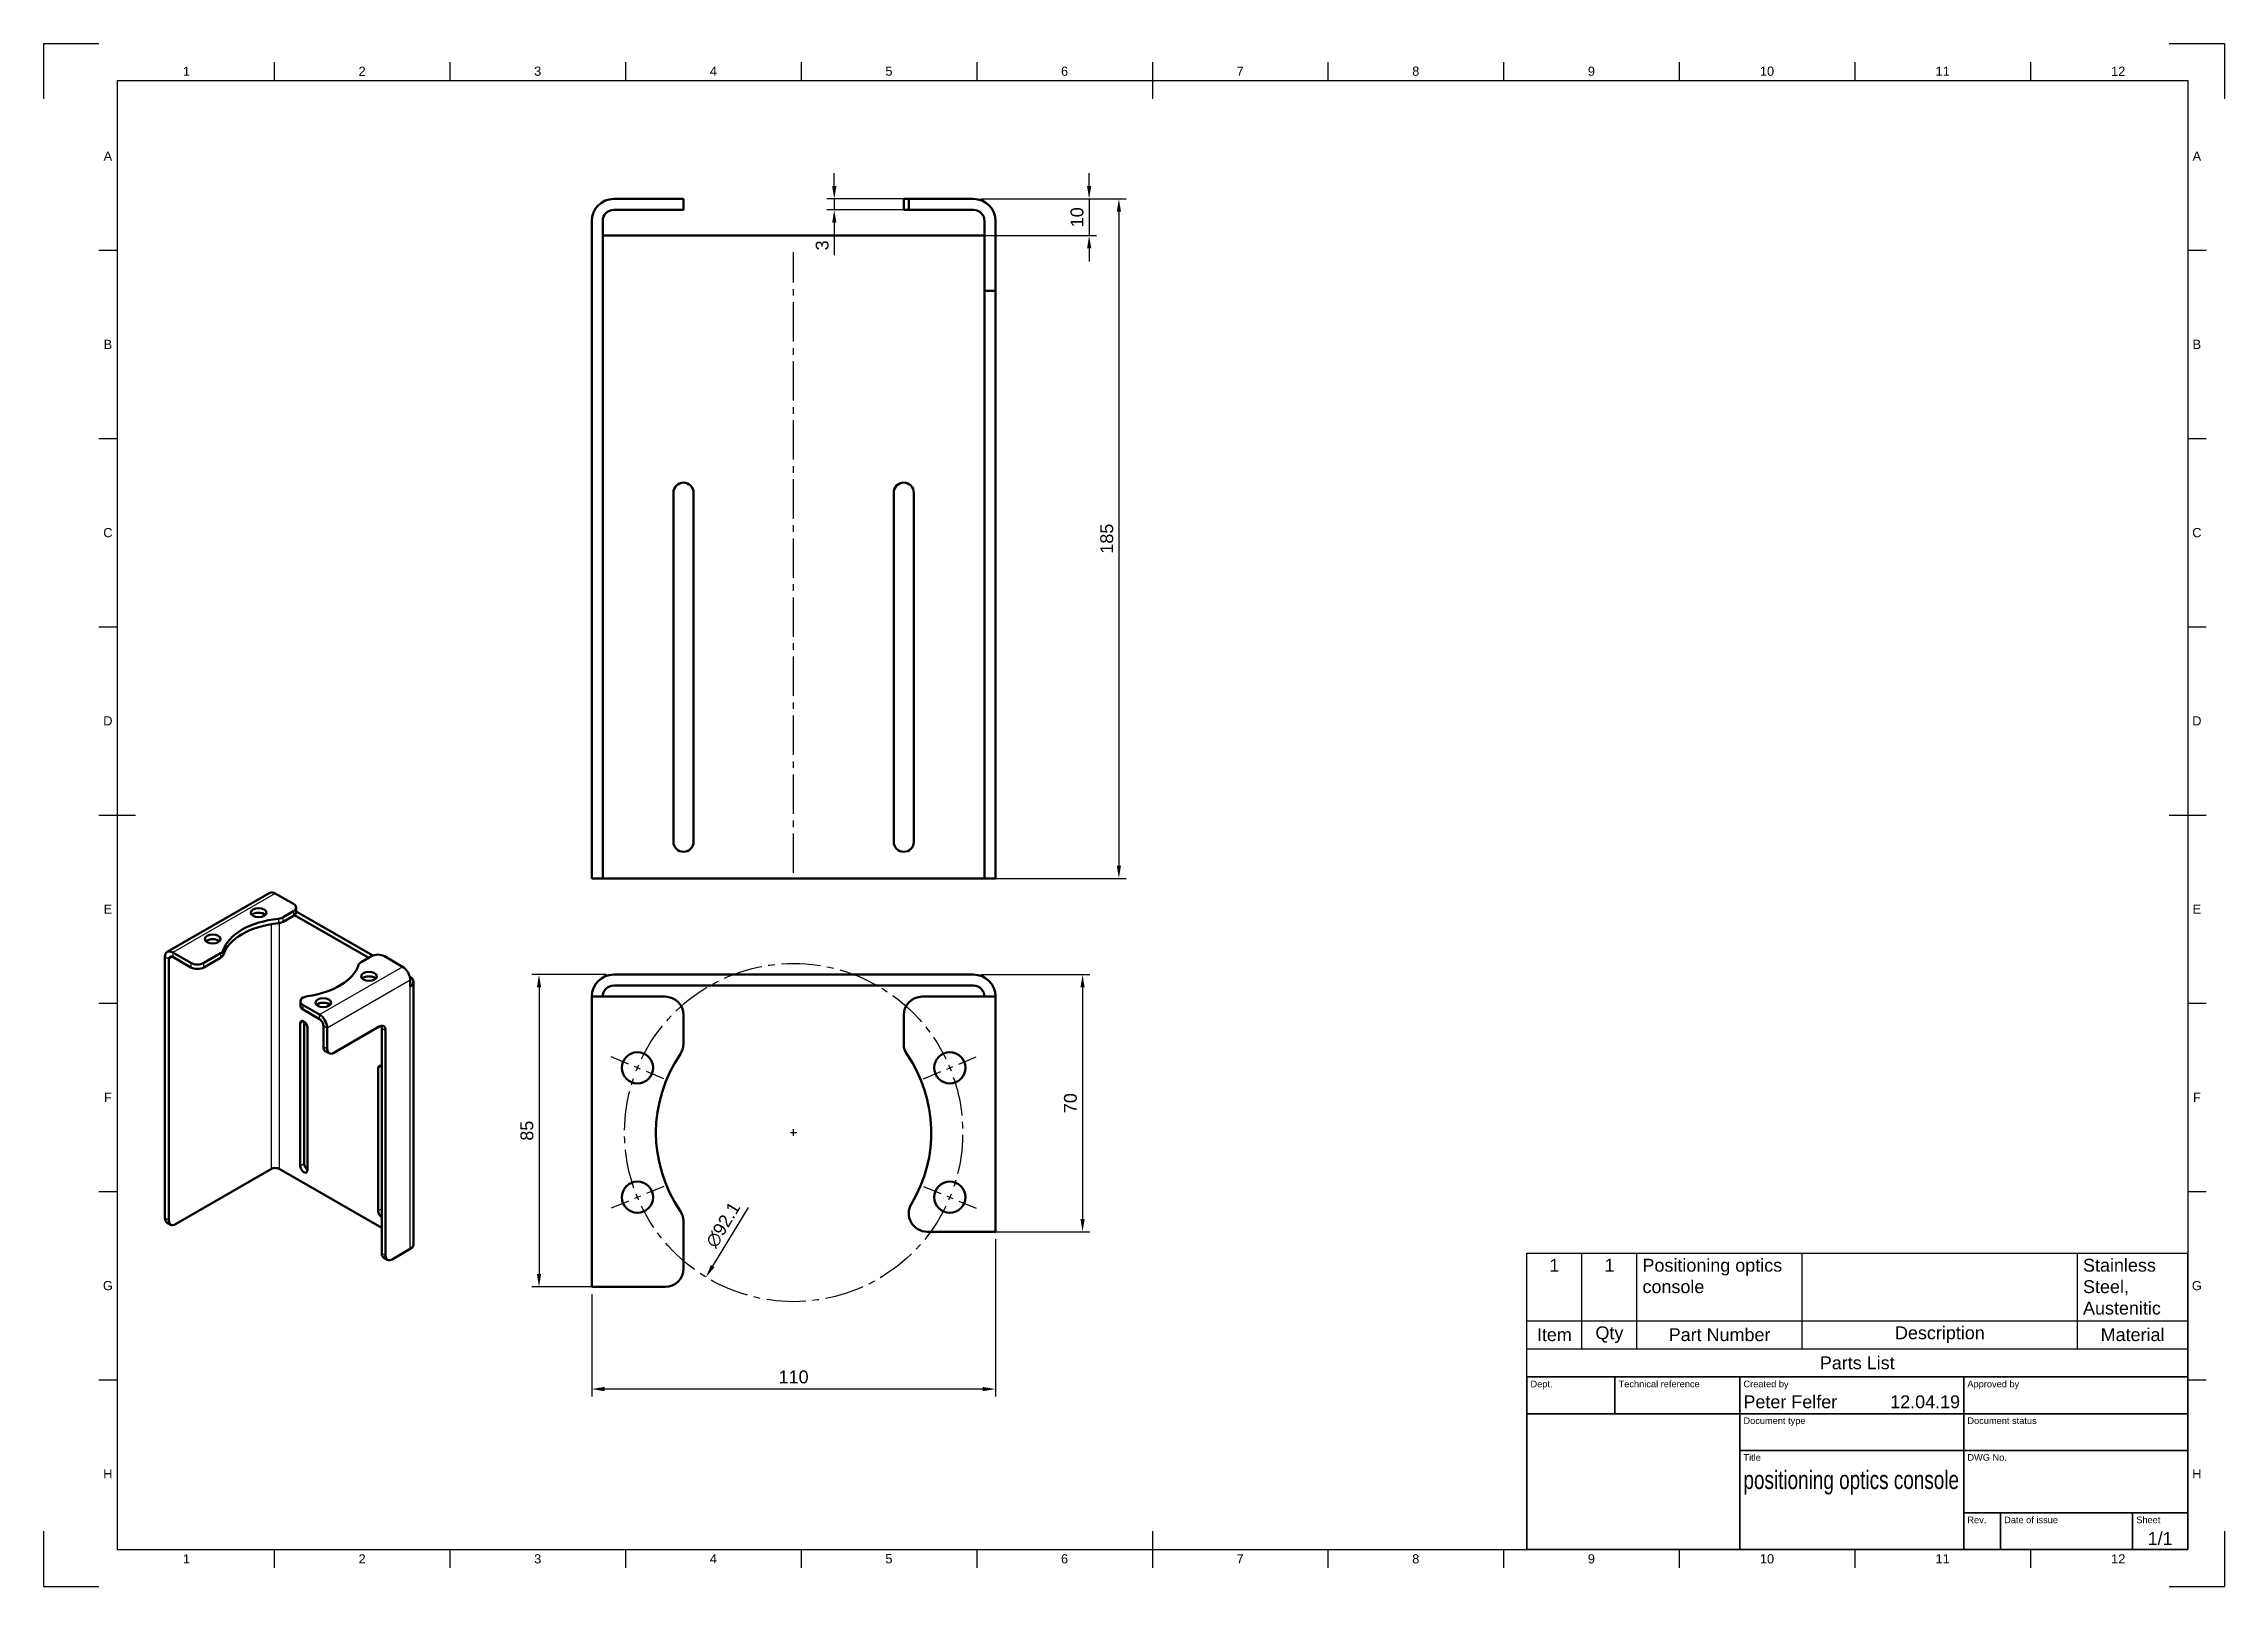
# Model space of a CAD drawing. Header units: millimetres. Extents: x 0 to 594, y 0 to 420.
import ezdxf
from ezdxf.enums import TextEntityAlignment as Align

# ---------------------------------------------------------------- set-up
doc = ezdxf.new("R2010")
doc.units = ezdxf.units.MM
doc.header["$LTSCALE"] = 0.75
doc.linetypes.add('CENTER2', pattern=[28.575, 19.05, -3.175, 3.175, -3.175])
for name, color, linetype, lineweight in [('Border', 7, 'Continuous', 25), ('FD_Dimensions', 7, 'Continuous', 25), ('Parts Lists', 7, 'Continuous', 25), ('Smart Centers', 7, 'CENTER2', 25), ('TitleBlock', 7, 'Continuous', 35), ('Visible', 7, 'Continuous', 50), ('Visible Narrow', 7, 'Continuous', 25)]:
    doc.layers.add(name, color=color, linetype=linetype, lineweight=lineweight)
doc.styles.add('FusionTitle', font='')
doc.styles.get("Standard").update_dxf_attribs({"font": 'arial.ttf'})
doc.styles.get('FusionTitle').set_extended_font_data('Arial Unicode MS')
doc.dimstyles.new('Dim-ISO-25', dxfattribs={"dimtxt": 3.5, "dimasz": 3.5, "dimexe": 2, "dimexo": 2, "dimgap": 1.5, "dimtad": 1, "dimzin": 12, "dimdsep": 46, "dimtxsty": 'Standard', "dimcen": 0, "dimazin": 3, "dimtp": 0.1, "dimtm": 0.1, "dimtfac": 0.714, "dimtmove": 0, "dimatfit": 3, "dimfxl": 1, "dimtzin": 12, "dimarcsym": 0})

# ---------------------------------------------------------------- blocks, each defined once
blk = doc.blocks.new('ISO_A2_SHEET')
at = {"layer": 'Border'}
for p, q in [((0, 420), (15, 420)), ((0, 420), (0, 405)), ((579, 420), (594, 420)), ((594, 420), (594, 405)), ((20, 410), (584, 410)), ((20, 410), (20, 10)), ((62.8335, 415), (62.8335, 410)), ((110.6668, 415), (110.6668, 410)), ((158.5001, 415), (158.5001, 410)), ((206.3334, 415), (206.3334, 410)), ((254.1667, 415), (254.1667, 410)), ((302, 415), (302, 405)), ((349.8333, 415), (349.8333, 410)), ((397.6666, 415), (397.6666, 410)), ((445.4999, 415), (445.4999, 410)), ((493.3332, 415), (493.3332, 410)), ((541.1665, 415), (541.1665, 410)), ((584, 410), (584, 10)), ((15, 363.75), (20, 363.75)), ((584, 363.75), (589, 363.75)), ((15, 312.5), (20, 312.5)), ((584, 312.5), (589, 312.5)), ((15, 261.25), (20, 261.25)), ((584, 261.25), (589, 261.25)), ((15, 210), (25, 210)), ((579, 210), (589, 210)), ((15, 158.75), (20, 158.75)), ((584, 158.75), (589, 158.75)), ((15, 107.5), (20, 107.5)), ((584, 107.5), (589, 107.5)), ((15, 56.25), (20, 56.25)), ((584, 56.25), (589, 56.25)), ((0, 15), (0, 0)), ((302, 15), (302, 5)), ((594, 15), (594, 0)), ((20, 10), (584, 10)), ((62.8335, 10), (62.8335, 5)), ((110.6668, 10), (110.6668, 5)), ((158.5001, 10), (158.5001, 5)), ((206.3334, 10), (206.3334, 5)), ((254.1667, 10), (254.1667, 5)), ((349.8333, 10), (349.8333, 5)), ((397.6666, 10), (397.6666, 5)), ((445.4999, 10), (445.4999, 5)), ((493.3332, 10), (493.3332, 5)), ((541.1665, 10), (541.1665, 5)), ((0, 0), (15, 0)), ((579, 0), (594, 0))]:
    blk.add_line(p, q, dxfattribs=at)
at = {"layer": 'Border', "style": 'FusionTitle'}
for s, p in [('1', (38.91685, 412.5)), ('2', (86.75015, 412.5)), ('3', (134.58345, 412.5)), ('4', (182.41675, 412.5)), ('5', (230.25005, 412.5)), ('6', (278.08335, 412.5)), ('7', (325.91665, 412.5)), ('8', (373.74995, 412.5)), ('9', (421.58325, 412.5)), ('10', (469.41655, 412.5)), ('11', (517.24985, 412.5)), ('12', (565.08315, 412.5)), ('A', (17.5, 389.375)), ('A', (586.5, 389.375)), ('B', (17.5, 338.125)), ('B', (586.5, 338.125)), ('C', (17.5, 286.875)), ('C', (586.5, 286.875)), ('D', (17.5, 235.625)), ('D', (586.5, 235.625)), ('E', (17.5, 184.375)), ('E', (586.5, 184.375)), ('F', (17.5, 133.125)), ('F', (586.5, 133.125)), ('G', (17.5, 81.875)), ('G', (586.5, 81.875)), ('H', (17.5, 30.625)), ('H', (586.5, 30.625)), ('1', (38.91685, 7.5)), ('2', (86.75015, 7.5)), ('3', (134.58345, 7.5)), ('4', (182.41675, 7.5)), ('5', (230.25005, 7.5)), ('6', (278.08335, 7.5)), ('7', (325.91665, 7.5)), ('8', (373.74995, 7.5)), ('9', (421.58325, 7.5)), ('10', (469.41655, 7.5)), ('11', (517.24985, 7.5)), ('12', (565.08315, 7.5))]:
    blk.add_text(s, height=2.5, dxfattribs=at).set_placement(p, align=Align.MIDDLE)
blk = doc.blocks.new('ISO_TITLEBLOCK')
at = {"layer": 'TitleBlock'}
for p, q in [((0, 47), (-180, 47)), ((-180, 47), (-180, 0)), ((-156, 37), (-156, 47)), ((-122, 0), (-122, 47)), ((-61, 0), (-61, 47)), ((0, 0), (0, 47)), ((-180, 37), (0, 37)), ((-122, 27), (0, 27)), ((-61, 10), (0, 10)), ((-51, 0), (-51, 10)), ((-15, 0), (-15, 10)), ((-180, 0), (0, 0))]:
    blk.add_line(p, q, dxfattribs=at)
at = {"layer": 'TitleBlock', "style": 'FusionTitle'}
for s, p in [('Dept.', (-179, 46)), ('Technical reference', (-155, 46)), ('Created by', (-121, 46)), ('Approved by', (-60, 46)), ('Document type', (-121, 36)), ('Document status', (-60, 36)), ('Title', (-121, 26)), ('DWG No.', (-60, 26)), ('Rev.', (-60, 9)), ('Date of issue', (-50, 9)), ('Sheet', (-14, 9))]:
    blk.add_text(s, height=1.8, dxfattribs=at).set_placement(p, align=Align.TOP_LEFT)
for tag, p, height in [('DEPT', (-179, 38.5), 3.5), ('TECHNICAL_REFERENCE', (-155, 38.5), 3.5), ('CREATED_BY', (-121, 38.5), 3.5), ('APPROVED_BY', (-60, 38.5), 3.5), ('DOCUMENT_TYPE', (-121, 28.5), 3.5), ('DOCUMENT_STATUS', (-60, 28.5), 3.5), ('TITLE_1', (-121, 16.5), 5), ('TITLE_2', (-121, 9), 5), ('TITLE_3', (-121, 1.5), 5), ('DATE_OF_ISSUE', (-50, 1.5), 3.5)]:
    blk.add_attdef(tag, p, '', height=height, dxfattribs=at)
for tag, p in [('CREATED_DATE', (-62, 38.5)), ('APPROVED_DATE', (-1, 38.5))]:
    blk.add_attdef(tag, text='', height=3.5, dxfattribs=at).set_placement(p, align=Align.RIGHT)
for tag, height, p in [('DRAWING_NUMBER', 5, (-30.5, 16.6)), ('REV', 3.5, (-56, 3.1)), ('SHEET', 3.5, (-7.5, 3.1))]:
    blk.add_attdef(tag, text='', height=height, dxfattribs=at).set_placement(p, align=Align.MIDDLE)
blk = doc.blocks.new('*U6')
at = {"layer": 'Smart Centers', "color": 0, "ltscale": 0.75, "transparency": 16777216}
blk.add_line((0, -84.5), (0, 84.5), dxfattribs=at)
blk = doc.blocks.new('*D21')
at = {"layer": 'Defpoints', "color": 0, "transparency": 16777216}
for p in [(253.288306, 377.728781), (253.288306, 367.728781), (284.782664, 367.728781)]:
    blk.add_point(p, dxfattribs=at)
at = {"layer": 'FD_Dimensions', "lineweight": -2, "transparency": 16777216}
for p, q in [((284.782664, 381.228781), (284.782664, 384.728781)), ((255.288306, 377.728781), (286.782664, 377.728781)), ((284.782664, 377.728781), (284.782664, 367.728781)), ((255.288306, 367.728781), (286.782664, 367.728781)), ((284.782664, 364.228781), (284.782664, 360.728781))]:
    blk.add_line(p, q, dxfattribs=at)
at = {"layer": 'FD_Dimensions', "transparency": 16777216}
for points in [[(284.199331, 381.228781), (285.365998, 381.228781), (284.782664, 377.728781)], [(284.199331, 364.228781), (285.365998, 364.228781), (284.782664, 367.728781)]]:
    blk.add_solid(points, dxfattribs=at)
at = {"layer": 'FD_Dimensions', "color": 0, "transparency": 16777216, "insert": (281.495659, 372.728781), "char_height": 3.5, "attachment_point": 5, "rotation": 90}
blk.add_mtext('10', dxfattribs=at)
blk = doc.blocks.new('*D22')
at = {"layer": 'Defpoints', "color": 0, "transparency": 16777216}
for p in [(253.288306, 377.728781), (253.288306, 192.728781), (292.886286, 192.728781)]:
    blk.add_point(p, dxfattribs=at)
at = {"layer": 'FD_Dimensions', "lineweight": -2, "transparency": 16777216}
for p, q in [((255.288306, 377.728781), (294.886286, 377.728781)), ((292.886286, 374.228781), (292.886286, 196.228781)), ((255.288306, 192.728781), (294.886286, 192.728781))]:
    blk.add_line(p, q, dxfattribs=at)
at = {"layer": 'FD_Dimensions', "transparency": 16777216}
for points in [[(292.302952, 374.228781), (293.469619, 374.228781), (292.886286, 377.728781)], [(292.302952, 196.228781), (293.469619, 196.228781), (292.886286, 192.728781)]]:
    blk.add_solid(points, dxfattribs=at)
at = {"layer": 'FD_Dimensions', "color": 0, "transparency": 16777216, "insert": (289.59928, 285.228781), "char_height": 3.5, "attachment_point": 5, "rotation": 90}
blk.add_mtext('185', dxfattribs=at)
blk = doc.blocks.new('*D23')
at = {"layer": 'Defpoints', "color": 0, "transparency": 16777216}
for p in [(259.288306, 96.552606), (149.288306, 81.552606), (149.288306, 53.712901)]:
    blk.add_point(p, dxfattribs=at)
at = {"layer": 'FD_Dimensions', "lineweight": -2, "transparency": 16777216}
for p, q in [((259.288306, 94.552606), (259.288306, 51.712901)), ((149.288306, 79.552606), (149.288306, 51.712901)), ((255.788306, 53.712901), (152.788306, 53.712901))]:
    blk.add_line(p, q, dxfattribs=at)
at = {"layer": 'FD_Dimensions', "transparency": 16777216}
for points in [[(152.788306, 54.296235), (152.788306, 53.129568), (149.288306, 53.712901)], [(255.788306, 54.296235), (255.788306, 53.129568), (259.288306, 53.712901)]]:
    blk.add_solid(points, dxfattribs=at)
at = {"layer": 'FD_Dimensions', "color": 0, "transparency": 16777216, "insert": (204.288306, 56.999907), "char_height": 3.5, "attachment_point": 5}
blk.add_mtext('110', dxfattribs=at)
blk = doc.blocks.new('*D24')
at = {"layer": 'Defpoints', "color": 0, "transparency": 16777216}
for p in [(253.288306, 166.552606), (253.288306, 96.552606), (282.986791, 96.552606)]:
    blk.add_point(p, dxfattribs=at)
at = {"layer": 'FD_Dimensions', "lineweight": -2, "transparency": 16777216}
for p, q in [((255.288306, 166.552606), (284.986791, 166.552606)), ((282.986791, 163.052606), (282.986791, 100.052606)), ((255.288306, 96.552606), (284.986791, 96.552606))]:
    blk.add_line(p, q, dxfattribs=at)
at = {"layer": 'FD_Dimensions', "transparency": 16777216}
for points in [[(282.403457, 163.052606), (283.570124, 163.052606), (282.986791, 166.552606)], [(282.403457, 100.052606), (283.570124, 100.052606), (282.986791, 96.552606)]]:
    blk.add_solid(points, dxfattribs=at)
at = {"layer": 'FD_Dimensions', "color": 0, "transparency": 16777216, "insert": (279.699785, 131.552606), "char_height": 3.5, "attachment_point": 5, "rotation": 90}
blk.add_mtext('70', dxfattribs=at)
blk = doc.blocks.new('*D25')
at = {"layer": 'Defpoints', "color": 0, "transparency": 16777216}
for p in [(155.288306, 166.552606), (134.937309, 81.552606), (155.288306, 81.552606)]:
    blk.add_point(p, dxfattribs=at)
at = {"layer": 'FD_Dimensions', "lineweight": -2, "transparency": 16777216}
for p, q in [((153.288306, 166.552606), (132.937309, 166.552606)), ((134.937309, 163.052606), (134.937309, 85.052606)), ((153.288306, 81.552606), (132.937309, 81.552606))]:
    blk.add_line(p, q, dxfattribs=at)
at = {"layer": 'FD_Dimensions', "transparency": 16777216}
for points in [[(134.353975, 163.052606), (135.520642, 163.052606), (134.937309, 166.552606)], [(134.353975, 85.052606), (135.520642, 85.052606), (134.937309, 81.552606)]]:
    blk.add_solid(points, dxfattribs=at)
at = {"layer": 'FD_Dimensions', "color": 0, "transparency": 16777216, "insert": (131.650303, 124.052606), "char_height": 3.5, "attachment_point": 5, "rotation": 90}
blk.add_mtext('85', dxfattribs=at)
blk = doc.blocks.new('*U12')
at = {"layer": 'Smart Centers', "color": 0, "linetype": 'Continuous', "ltscale": 0.75, "transparency": 16777216}
blk.add_line((41.719657, 17.280848), (43.369648, 17.964296), dxfattribs=at)
at = {"layer": 'Smart Centers', "color": 0, "ltscale": 0.75, "transparency": 16777216}
for p, q in [((45.019639, 18.647745), (49.704719, 20.588369)), ((35.384586, 14.656775), (40.069666, 16.597399))]:
    blk.add_line(p, q, dxfattribs=at)
at = {"layer": 'Smart Centers', "color": 0, "linetype": 'Continuous', "ltscale": 0.75, "transparency": 16777216, "extrusion": (0, 0, -1)}
blk.add_arc((0, 0), 46.05, 156.388944, 158.611056, dxfattribs=at)
blk = doc.blocks.new('*U13')
at = {"layer": 'Smart Centers', "color": 0, "ltscale": 0.75, "transparency": 16777216}
for p, q in [((35.384586, -14.656775), (40.069666, -16.597399)), ((45.019639, -18.647745), (49.704719, -20.588369))]:
    blk.add_line(p, q, dxfattribs=at)
at = {"layer": 'Smart Centers', "color": 0, "linetype": 'Continuous', "ltscale": 0.75, "transparency": 16777216}
blk.add_line((41.719657, -17.280848), (43.369648, -17.964296), dxfattribs=at)
at = {"layer": 'Smart Centers', "color": 0, "linetype": 'Continuous', "ltscale": 0.75, "transparency": 16777216, "extrusion": (0, 0, -1)}
blk.add_arc((0, 0), 46.05, 201.388944, 203.611056, dxfattribs=at)
blk = doc.blocks.new('*U14')
at = {"layer": 'Smart Centers', "color": 0, "linetype": 'Continuous', "ltscale": 0.75, "transparency": 16777216}
blk.add_line((-41.719657, -17.280848), (-43.369648, -17.964296), dxfattribs=at)
at = {"layer": 'Smart Centers', "color": 0, "ltscale": 0.75, "transparency": 16777216}
for p, q in [((-35.384586, -14.656775), (-40.069666, -16.597399)), ((-45.019639, -18.647745), (-49.704719, -20.588369))]:
    blk.add_line(p, q, dxfattribs=at)
at = {"layer": 'Smart Centers', "color": 0, "linetype": 'Continuous', "ltscale": 0.75, "transparency": 16777216, "extrusion": (0, 0, -1)}
blk.add_arc((0, 0), 46.05, 336.388944, 338.611056, dxfattribs=at)
blk = doc.blocks.new('*U15')
at = {"layer": 'Smart Centers', "color": 0, "ltscale": 0.75, "transparency": 16777216}
for p, q in [((-45.019639, 18.647745), (-49.704719, 20.588369)), ((-35.384586, 14.656775), (-40.069666, 16.597399))]:
    blk.add_line(p, q, dxfattribs=at)
at = {"layer": 'Smart Centers', "color": 0, "linetype": 'Continuous', "ltscale": 0.75, "transparency": 16777216}
blk.add_line((-41.719657, 17.280848), (-43.369648, 17.964296), dxfattribs=at)
at = {"layer": 'Smart Centers', "color": 0, "linetype": 'Continuous', "ltscale": 0.75, "transparency": 16777216, "extrusion": (0, 0, -1)}
blk.add_arc((0, 0), 46.05, 21.388944, 23.611056, dxfattribs=at)
blk = doc.blocks.new('*U16')
at = {"layer": 'Smart Centers', "color": 0, "ltscale": 0.75, "transparency": 16777216, "extrusion": (0, 0, -1)}
for start, end in [(25.83359, 154.16641), (340.83359, 19.16641), (160.83359, 199.16641), (205.83359, 334.16641)]:
    blk.add_arc((0, 0), 46.05, start, end, dxfattribs=at)
at = {"layer": 'Smart Centers', "color": 0, "ltscale": 0.75, "transparency": 16777216}
for name in ['*U15', '*U12', '*U14', '*U13']:
    blk.add_blockref(name, (0, 0), dxfattribs=at)
blk = doc.blocks.new('*D26')
at = {"layer": 'Defpoints', "color": 0, "transparency": 16777216}
for p in [(228.160598, 162.931739), (180.416014, 84.173472)]:
    blk.add_point(p, dxfattribs=at)
at = {"layer": 'FD_Dimensions', "lineweight": -2, "transparency": 16777216}
blk.add_line((191.936786, 103.177849), (182.230412, 87.166457), dxfattribs=at)
at = {"layer": 'FD_Dimensions', "transparency": 16777216}
blk.add_solid([(181.731581, 87.468857), (182.729243, 86.864058), (180.416014, 84.173472)], dxfattribs=at)
at = {"layer": 'FD_Dimensions', "color": 0, "transparency": 16777216, "insert": (185.096247, 98.423371), "char_height": 3.5, "attachment_point": 5, "rotation": 58.775083309}
blk.add_mtext('∅92.1', dxfattribs=at)
blk = doc.blocks.new('*U18')
at = {"layer": 'Smart Centers', "color": 0, "linetype": 'Continuous', "ltscale": 0.75, "transparency": 16777216}
for p, q in [((-0.892969, 0), (0.892969, 0)), ((0, -0.892969), (0, 0.892969))]:
    blk.add_line(p, q, dxfattribs=at)
blk = doc.blocks.new('*D27')
at = {"layer": 'Defpoints', "color": 0, "transparency": 16777216}
for p in [(215.35915, 374.728781), (240.651062, 377.728781), (240.651062, 374.728781)]:
    blk.add_point(p, dxfattribs=at)
at = {"layer": 'FD_Dimensions', "lineweight": -2, "transparency": 16777216}
for p, q in [((215.35915, 381.228781), (215.35915, 384.728781)), ((238.651062, 377.728781), (213.35915, 377.728781)), ((238.651062, 374.728781), (213.35915, 374.728781)), ((215.35915, 377.728781), (215.35915, 374.728781)), ((215.35915, 371.228781), (215.35915, 362.43683))]:
    blk.add_line(p, q, dxfattribs=at)
at = {"layer": 'FD_Dimensions', "transparency": 16777216}
for points in [[(214.775817, 381.228781), (215.942483, 381.228781), (215.35915, 377.728781)], [(214.775817, 371.228781), (215.942483, 371.228781), (215.35915, 374.728781)]]:
    blk.add_solid(points, dxfattribs=at)
at = {"layer": 'FD_Dimensions', "color": 0, "transparency": 16777216, "insert": (212.070951, 365.082806), "char_height": 3.5, "attachment_point": 5, "rotation": 90}
blk.add_mtext('3', dxfattribs=at)
blk = doc.blocks.new('*T20')
at = {"layer": 'Parts Lists', "color": 0, "linetype": 'ByBlock', "lineweight": -2, "transparency": 16777216}
for p, q in [((0, 33.676671), (180, 33.676671)), ((0, 0), (0, 33.676671)), ((15, 7.666667), (15, 33.676671)), ((30, 7.666667), (30, 33.676671)), ((75, 7.666667), (75, 33.676671)), ((150, 7.666667), (150, 33.676671)), ((180, 0), (180, 33.676671)), ((0, 15.333333), (180, 15.333333)), ((0, 7.666667), (180, 7.666667)), ((0, 0), (180, 0))]:
    blk.add_line(p, q, dxfattribs=at)
at = {"layer": 'Parts Lists', "color": 0, "transparency": 16777216, "char_height": 3.5}
for s, insert, width, attachment_point in [('1', (7.5, 32.176671), 12, 2), ('1', (22.5, 32.176671), 12, 2), ('Positioning optics console', (31.5, 32.176671), 42, 1), ('Stainless Steel, Austenitic', (151.5, 32.176671), 27, 1), ('Item', (7.5, 11.5), 12, 5), ('Qty', (22.5, 11.5), 12, 5), ('Part Number', (52.5, 11.5), 42, 5), ('Description', (112.5, 11.5), 72, 5), ('Material', (165, 11.5), 27, 5), ('Parts List', (90, 3.833333), 177, 5)]:
    blk.add_mtext(s, dxfattribs=dict(at, insert=insert, width=width, attachment_point=attachment_point))

msp = doc.modelspace()

# ---------------------------------------------------------------- linework, layer by layer
at = {"layer": 'Visible', "extrusion": (-1e-16, -1, 0)}
for p, q in [((155.288306, 377.728781), (169.288306, 377.728781)), ((169.288306, 374.728781), (155.288306, 374.728781)), ((169.288306, 377.728781), (174.288306, 377.728781)), ((174.288306, 374.728781), (169.288306, 374.728781)), ((174.288306, 374.728781), (174.288306, 377.728781)), ((234.288306, 377.728781), (235.170659, 377.728781)), ((234.288306, 377.728781), (234.288306, 374.728781)), ((235.170659, 374.728781), (234.288306, 374.728781)), ((235.170659, 377.728781), (235.651062, 377.728781)), ((235.651062, 374.728781), (235.170659, 374.728781)), ((235.651062, 377.728781), (235.651062, 374.728781)), ((235.651062, 377.728781), (240.651062, 377.728781)), ((240.651062, 374.728781), (235.651062, 374.728781)), ((253.288306, 377.728781), (240.651062, 377.728781)), ((253.288306, 374.728781), (240.651062, 374.728781)), ((149.288306, 197.728781), (149.288306, 371.728781)), ((152.288306, 197.728781), (152.288306, 371.728781)), ((256.288306, 357.728781), (256.288306, 371.728781)), ((259.288306, 371.728781), (259.288306, 357.728781)), ((155.288306, 367.728781), (152.288306, 367.728781)), ((253.288306, 367.728781), (155.288306, 367.728781)), ((256.288306, 367.728781), (253.288306, 367.728781)), ((256.288306, 352.728781), (256.288306, 357.728781)), ((259.288306, 357.728781), (259.288306, 352.728781)), ((256.288306, 352.728781), (256.288306, 347.728781)), ((256.288306, 352.728781), (259.288306, 352.728781)), ((259.288306, 347.728781), (259.288306, 352.728781)), ((256.288306, 197.728781), (256.288306, 347.728781)), ((259.288306, 347.728781), (259.288306, 197.728781)), ((171.538306, 202.728781), (171.538306, 297.728781)), ((177.038306, 297.728781), (177.038306, 202.728781)), ((231.538306, 202.728781), (231.538306, 297.728781)), ((237.038306, 297.728781), (237.038306, 202.728781)), ((149.288306, 192.728781), (149.288306, 197.728781)), ((152.288306, 197.728781), (152.288306, 192.728781)), ((256.288306, 192.728781), (256.288306, 197.728781)), ((259.288306, 197.728781), (259.288306, 192.728781)), ((149.288306, 192.728781), (152.288306, 192.728781)), ((152.288306, 192.728781), (155.288306, 192.728781)), ((155.288306, 192.728781), (253.288306, 192.728781)), ((253.288306, 192.728781), (256.288306, 192.728781)), ((256.288306, 192.728781), (259.288306, 192.728781))]:
    msp.add_line(p, q, dxfattribs=at)
at = {"layer": 'Visible', "extrusion": (-1e-16, -0.817547, -0.575862)}
for p, q in [((33.682325, 172.723807), (61.613043, 188.808037)), ((63.110139, 188.660928), (68.059887, 185.810558)), ((68.79212, 184.792569), (68.79212, 183.566248)), ((65.270042, 182.168015), (68.059887, 183.77458)), ((68.059887, 182.548259), (65.270042, 180.941694)), ((88.552284, 171.143623), (68.370064, 182.765791)), ((68.79212, 183.744332), (89.64592, 171.735427)), ((35.179422, 172.576698), (40.129169, 169.726328)), ((43.664703, 169.726328), (48.222315, 172.350882)), ((33.058101, 100.219044), (33.058101, 171.345643)), ((34.118761, 99.60825), (34.118761, 170.73485)), ((40.129169, 168.500007), (35.179422, 171.350377)), ((48.222315, 171.124561), (43.664703, 168.500007)), ((89.27309, 171.558708), (86.483245, 169.952144)), ((97.758372, 168.708338), (92.808624, 171.558708)), ((99.761248, 165.910397), (99.879692, 165.84219)), ((99.879692, 163.399016), (99.879692, 165.03411)), ((100.758372, 164.620603), (100.758372, 93.085229)), ((69.930781, 159.268981), (69.930781, 158.04266)), ((75.130955, 155.678076), (70.663014, 158.250991)), ((75.130955, 154.451755), (70.663014, 157.024671)), ((69.916042, 114.427883), (69.916042, 153.261372)), ((70.976702, 153.770051), (70.976702, 115.038677)), ((71.860586, 152.141584), (71.860586, 113.308095)), ((76.191615, 146.891811), (76.191615, 152.614641)), ((77.252275, 152.003847), (77.252275, 146.281017)), ((79.020042, 145.255139), (91.394411, 152.381064)), ((92.101517, 90.649944), (92.101517, 151.965979)), ((93.162178, 151.355185), (93.162178, 90.039151)), ((76.711801, 145.743341), (77.772461, 145.132548)), ((91.129246, 102.212012), (91.129246, 141.0455)), ((35.886528, 98.582372), (62.049479, 113.648613)), ((64.1708, 113.648613), (92.101517, 97.564382)), ((33.578288, 99.070574), (34.638948, 98.459781)), ((93.682364, 88.890681), (92.621704, 89.501475)), ((99.879692, 91.863642), (94.929945, 89.013272))]:
    msp.add_line(p, q, dxfattribs=at)
at = {"layer": 'Visible', "extrusion": (0, -2.966e-13, -1)}
for p, q in [((155.288306, 166.552606), (253.288306, 166.552606)), ((155.288306, 160.552606), (149.288306, 160.552606)), ((149.288306, 81.552606), (149.288306, 160.552606)), ((253.288306, 163.552606), (155.288306, 163.552606)), ((155.288306, 160.552606), (169.288306, 160.552606)), ((253.288306, 160.552606), (239.288306, 160.552606)), ((253.288306, 160.552606), (259.288306, 160.552606)), ((259.288306, 160.552606), (259.288306, 96.552606)), ((174.288306, 147.661733), (174.288306, 155.552606)), ((234.288306, 155.552606), (234.288306, 147.661733)), ((174.288306, 86.552606), (174.288306, 99.443479)), ((253.288306, 96.552606), (240.651062, 96.552606)), ((253.288306, 96.552606), (259.288306, 96.552606)), ((155.288306, 81.552606), (149.288306, 81.552606)), ((155.288306, 81.552606), (169.288306, 81.552606))]:
    msp.add_line(p, q, dxfattribs=at)
for centre in [(-161.743653, 141.175178), (-246.832958, 141.175178), (-161.743653, 105.930034), (-246.832958, 105.930034)]:
    msp.add_circle(centre, 4.25, dxfattribs=at)
at = {"layer": 'Visible', "extrusion": (0, 0, -1)}
for centre, radius, start, end in [((-155.288306, 371.728781), 6, 0, 90), ((-174.288306, 297.728781), 2.75, 0, 180), ((-234.288306, 297.728781), 2.75, 0, 180), ((-174.288306, 202.728781), 2.75, 180, 0), ((-234.288306, 202.728781), 2.75, 180, 0)]:
    msp.add_arc(centre, radius, start, end, dxfattribs=at)
at = {"layer": 'Visible'}
for centre, radius, start, end in [((155.288306, 371.728781), 3, 90, 180), ((253.288306, 371.728781), 6, 0, 90), ((253.288306, 371.728781), 3, 0, 90), ((155.288306, 160.552606), 6, 90, 180), ((155.288306, 160.552606), 3, 90, 180), ((253.288306, 160.552606), 3, 0, 90)]:
    msp.add_arc(centre, radius, start, end, dxfattribs=at)
at = {"layer": 'Visible', "extrusion": (0, -2.966e-13, -1)}
for centre, radius, start, end in [((-253.288306, 160.552606), 6, 90, 180), ((-169.288306, 155.552606), 5, 90, 180), ((-239.288306, 155.552606), 5, 0, 90), ((-204.288306, 123.552606), 37.5, 325.439678, 34.560322), ((-169.288306, 147.661733), 5, 180, 214.560322), ((-239.288306, 147.661733), 5, 325.439678, 0), ((-204.288306, 123.552606), 37.5, 145.439678, 211.174553), ((-169.288306, 99.443479), 5, 145.439678, 180), ((-240.651062, 101.552606), 5, 270, 31.174553), ((-169.288306, 86.552606), 5, 180, 270)]:
    msp.add_arc(centre, radius, start, end, dxfattribs=at)
at = {"layer": 'Visible', "extrusion": (3e-16, -2e-16, -1)}
for centre in [(58.541494, 183.401431), (46.080454, 176.225595)]:
    msp.add_ellipse(centre, major_axis=(-2.125, 0), ratio=0.575861701, start_param=1.5707963268, end_param=7.853981634, dxfattribs=at)
at = {"layer": 'Visible', "extrusion": (2e-16, -1e-16, -1)}
msp.add_ellipse((63.110139, 186.208287), major_axis=(-1.497097, 2.59975), ratio=0.5780931159, start_param=0, end_param=0.783464455, dxfattribs=at)
at = {"layer": 'Visible', "extrusion": (2e-16, 2e-16, -1)}
for centre, start_param, end_param in [((66.29212, 184.792569), 2.3561944902, 3.926990817), ((91.040857, 170.540719), 0.7853981634, 2.3561944902), ((72.430781, 159.268981), -0.7853981634, 1.3294967524)]:
    msp.add_ellipse(centre, major_axis=(-2.5, 0), ratio=0.575861701, start_param=start_param, end_param=end_param, dxfattribs=at)
at = {"layer": 'Visible', "extrusion": (2e-16, 0, -1)}
msp.add_ellipse((67.35278, 171.151513), major_axis=(18.75, 0), ratio=0.575861701, start_param=3.3237994114, end_param=4.5301822226, dxfattribs=at)
at = {"layer": 'Visible'}
for centre, major_axis, ratio, start_param, end_param in [((67.35278, 169.925192), (-18.75, 0), 0.575861701, -1.388589569, -0.1822067578), ((58.541494, 182.17511), (-2.125, 0), 0.575861701, 3.6664254367, 5.7583525241), ((63.502275, 181.959684), (2.5, 0), 0.575861701, -1.388589569, -0.7853981634), ((66.29212, 183.566248), (2.5, 0), 0.575861701, -0.7853981634, 0), ((46.080454, 174.999274), (-2.125, 0), 0.575861701, 3.6664254367, 5.7583525241), ((35.179422, 170.124056), (-0.748548, 1.299875), 0.5780931159, -0.783464455, 0.7873318718), ((41.896936, 169.517996), (-2.5, 0), 0.575861701, 0.7853981634, 2.3561944902), ((46.454548, 172.14255), (2.5, 0), 0.575861701, -0.7853981634, -0.1822067578), ((97.758372, 166.255697), (-1.497097, 2.59975), 0.5780931159, 3.9289245254, 5.4997208522), ((88.625106, 164.85111), (2.125, 0), 0.575861701, 0.5248327831, 2.6167598705), ((72.430781, 158.04266), (2.5, 0), 0.575861701, 3.1415926536, 3.926990817), ((76.164066, 157.675274), (-2.125, 0), 0.575861701, 3.6664254367, 5.7583525241), ((75.130955, 153.225434), (-1.497097, 2.59975), 0.5780931159, 3.9289245254, 5.4997208522), ((75.130955, 153.225434), (-0.748548, 1.299875), 0.5780931159, 3.9289245254, 5.4997208522), ((91.394411, 150.337196), (1.247581, 2.166459), 0.5780931159, -0.7873318718, 0.783464455), ((77.959382, 147.9098), (1.247581, 2.166459), 0.5780931159, 2.3542607818, 3.1415926536), ((71.948974, 114.478783), (-0.686169, 1.191552), 0.5780931159, 0.7873318718, 2.2670934206), ((34.825868, 101.237033), (1.247581, 2.166459), 0.5780931159, 2.3542607818, 3.1415926536), ((93.869284, 91.667934), (1.247581, 2.166459), 0.5780931159, 2.3542607818, 3.1415926536)]:
    msp.add_ellipse(centre, major_axis=major_axis, ratio=ratio, start_param=start_param, end_param=end_param, dxfattribs=at)
at = {"layer": 'Visible', "extrusion": (3e-16, 1e-16, -1)}
for centre, start_param, end_param in [((63.502275, 183.186004), 0.7853981634, 1.388589569), ((46.454548, 173.368871), 0.1822067578, 0.7853981634)]:
    msp.add_ellipse(centre, major_axis=(2.5, 0), ratio=0.575861701, start_param=start_param, end_param=end_param, dxfattribs=at)
at = {"layer": 'Visible', "extrusion": (0, -1e-16, -1)}
msp.add_ellipse((35.179422, 170.124056), major_axis=(-1.497097, 2.59975), ratio=0.5780931159, start_param=-0.7873318718, end_param=0.783464455, dxfattribs=at)
at = {"layer": 'Visible', "extrusion": (2e-16, -2e-16, -1)}
for centre, major_axis, start_param, end_param in [((41.896936, 170.744317), (-2.5, 0), 3.926990817, 5.4977871438), ((63.110139, 113.037819), (-1.5, 0), 0.7853981634, 2.3561944902)]:
    msp.add_ellipse(centre, major_axis=major_axis, ratio=0.575861701, start_param=start_param, end_param=end_param, dxfattribs=at)
at = {"layer": 'Visible', "extrusion": (2e-16, -3e-16, -1)}
msp.add_ellipse((67.35278, 171.151513), major_axis=(18.75, 0), ratio=0.575861701, start_param=0.1822067578, end_param=1.3294967524, dxfattribs=at)
at = {"layer": 'Visible', "extrusion": (3e-16, 2e-16, -1)}
for centre, major_axis, start_param in [((88.251012, 168.934154), (-2.5, 0), 0.1822067578), ((97.758372, 164.620603), (3, 0), -0.7853981634)]:
    msp.add_ellipse(centre, major_axis=major_axis, ratio=0.575861701, start_param=start_param, end_param=0.7853981634, dxfattribs=at)
at = {"layer": 'Visible', "extrusion": (4e-16, -2e-16, -1)}
for centre, major_axis, start_param, end_param in [((88.625106, 166.077431), (2.125, 0), 4.7123889804, 10.9955742876), ((76.164066, 158.901595), (-2.125, 0), 1.5707963268, 7.853981634)]:
    msp.add_ellipse(centre, major_axis=major_axis, ratio=0.575861701, start_param=start_param, end_param=end_param, dxfattribs=at)
at = {"layer": 'Visible', "extrusion": (3e-16, 0, -1)}
for centre, start_param, end_param in [((70.888314, 152.701478), -0.7873318718, 2.3542607818), ((92.101517, 140.485606), -0.7873318718, 0.783464455), ((70.888314, 113.867989), 2.3542607818, 5.4958534354)]:
    msp.add_ellipse(centre, major_axis=(-0.686169, 1.191552), ratio=0.5780931159, start_param=start_param, end_param=end_param, dxfattribs=at)
at = {"layer": 'Visible', "extrusion": (0, -2e-16, -1)}
msp.add_ellipse((90.33375, 150.947989), major_axis=(1.247581, 2.166459), ratio=0.5780931159, start_param=0.4372458597, end_param=0.7873318718, dxfattribs=at)
at = {"layer": 'Visible', "extrusion": (1e-16, 0, -1)}
msp.add_ellipse((79.020042, 147.299006), major_axis=(1.247581, 2.166459), ratio=0.5780931159, start_param=2.3581281986, end_param=3.9289245254, dxfattribs=at)
at = {"layer": 'Visible', "extrusion": (3e-16, -1e-16, -1)}
for centre, major_axis, ratio, start_param, end_param in [((92.101517, 101.652118), (-0.686169, 1.191552), 0.5780931159, 3.9250571086, 5.4958534354), ((97.758372, 93.085229), (-3, 0), 0.575861701, 3.1415926536, 3.926990817)]:
    msp.add_ellipse(centre, major_axis=major_axis, ratio=ratio, start_param=start_param, end_param=end_param, dxfattribs=at)
at = {"layer": 'Visible', "extrusion": (5e-16, -1e-16, -1)}
for centre in [(35.886528, 100.626239), (94.929945, 91.05714)]:
    msp.add_ellipse(centre, major_axis=(1.247581, 2.166459), ratio=0.5780931159, start_param=2.3581281986, end_param=3.9289245254, dxfattribs=at)
at = {"layer": 'Visible Narrow', "extrusion": (-1e-16, -0.817547, -0.575862)}
for p, q in [((63.110139, 188.660928), (35.179422, 172.576698)), ((62.049479, 113.648613), (62.049479, 180.281701)), ((63.955276, 181.770182), (63.955276, 180.543861)), ((64.1708, 180.572457), (64.1708, 113.648613)), ((65.270042, 180.941694), (65.270042, 182.168015)), ((68.059887, 183.77458), (68.059887, 182.548259)), ((35.179422, 172.576698), (35.179422, 171.350377)), ((48.222315, 172.350882), (48.222315, 171.124561)), ((48.913163, 171.881685), (48.913163, 173.108005)), ((34.118761, 170.73485), (33.058101, 171.345643)), ((35.183532, 171.34801), (34.118761, 170.73485)), ((40.129169, 169.726328), (40.129169, 168.500007)), ((43.664703, 168.500007), (43.664703, 169.726328)), ((75.130955, 155.678076), (97.758372, 168.708338)), ((99.879692, 165.03411), (77.252275, 152.003847)), ((99.790172, 165.790639), (99.879692, 165.84219)), ((99.879692, 91.863642), (99.879692, 163.399016)), ((70.663014, 157.024671), (70.663014, 158.250991)), ((75.130955, 154.451755), (75.130955, 155.678076)), ((70.892074, 153.823431), (69.916042, 153.261372)), ((77.252275, 152.003847), (76.191615, 152.614641)), ((92.101517, 151.965979), (93.162178, 151.355185)), ((77.252275, 146.281017), (76.191615, 146.891811)), ((92.101517, 141.605394), (91.129246, 141.0455)), ((70.976702, 115.038677), (69.916042, 114.427883)), ((92.101517, 102.771906), (91.129246, 102.212012)), ((34.118761, 99.60825), (33.058101, 100.219044)), ((93.162178, 90.039151), (92.101517, 90.649944))]:
    msp.add_line(p, q, dxfattribs=at)

# ---------------------------------------------------------------- block references
msp.add_blockref('*T20', (404, 57))
at = {"layer": 'Border'}
msp.add_blockref('ISO_A2_SHEET', (0, 0), dxfattribs=at)
at = {"layer": 'Smart Centers', "ltscale": 0.75}
for name, p in [('*U6', (204.288306, 278.728781)), ('*U16', (204.288306, 123.552606)), ('*U18', (204.288306, 123.552606))]:
    msp.add_blockref(name, p, dxfattribs=at)
at = {"layer": 'TitleBlock'}
ref = msp.add_blockref('ISO_TITLEBLOCK', (584, 10), dxfattribs=at)
ref.add_attrib('CREATED_DATE', '12.04.19', dxfattribs={"height": 3.5, "style": 'FusionTitle'}).set_placement((522, 48.5), align=Align.RIGHT)
ref.add_attrib('SHEET', '1/1', dxfattribs={"height": 3.5, "style": 'FusionTitle'}).set_placement((576.5, 13.1), align=Align.MIDDLE)
ref.add_attrib('TITLE_1', 'positioning optics console', (463, 26.5), dxfattribs={"height": 5, "style": 'FusionTitle', "width": 0.737837})
ref.add_attrib('CREATED_BY', 'Peter Felfer', (463, 48.5), dxfattribs={"height": 3.5, "style": 'FusionTitle'})

# ---------------------------------------------------------------- dimensions: what is measured, and where the dimension line sits
at = {"layer": 'FD_Dimensions'}
for base, p1, p2, angle, picture, middle in [((215.35915, 374.728781), (240.651062, 377.728781), (240.651062, 374.728781), 270, '*D27', (212.070951, 365.082806)), ((284.782664, 367.728781), (253.288306, 377.728781), (253.288306, 367.728781), 270, '*D21', (281.495659, 372.728781)), ((292.886286, 192.728781), (253.288306, 377.728781), (253.288306, 192.728781), 270, '*D22', (289.59928, 285.228781)), ((134.937309, 81.552606), (155.288306, 166.552606), (155.288306, 81.552606), 90, '*D25', (131.650303, 124.052606)), ((282.986791, 96.552606), (253.288306, 166.552606), (253.288306, 96.552606), 90, '*D24', (279.699785, 131.552606))]:
    dim = msp.add_linear_dim(base=base, p1=p1, p2=p2, angle=angle, dimstyle='Dim-ISO-25', override={"dimlfac": 1, "dimclrd": 256, "dimclre": 256}, dxfattribs=at)
    dim.commit()
    dim.dimension.update_dxf_attribs({"geometry": picture, "text_midpoint": middle})
dim = msp.add_diameter_dim_2p(p1=(228.160598, 162.931739), p2=(180.416014, 84.173472), dimstyle='Dim-ISO-25', override={"dimlfac": 1, "dimclrd": 256, "dimclre": 256}, dxfattribs=at)
dim.commit()
dim.dimension.update_dxf_attribs({"geometry": '*D26', "text_midpoint": (187.990798, 96.668646), "dimtype": 163})
dim = msp.add_linear_dim(base=(149.288306, 53.712901), p1=(259.288306, 96.552606), p2=(149.288306, 81.552606), dimstyle='Dim-ISO-25', override={"dimlfac": 1, "dimclrd": 256, "dimclre": 256}, dxfattribs=at)
dim.commit()
dim.dimension.update_dxf_attribs({"geometry": '*D23', "text_midpoint": (204.288306, 56.999907)})

doc.saveas('drawing.dxf')
